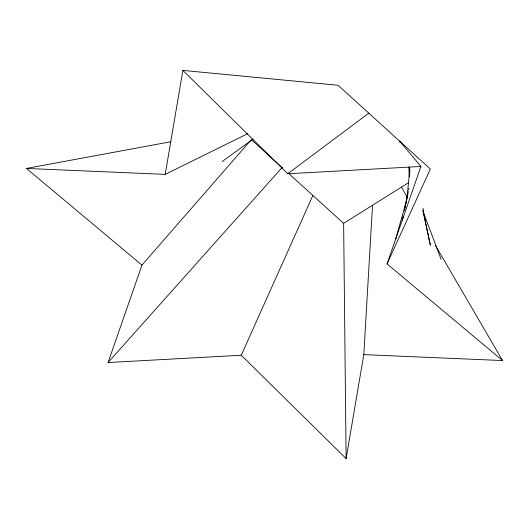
<?xml version="1.0" encoding="UTF-8"?>
<svg xmlns="http://www.w3.org/2000/svg" width="529" height="529" viewBox="0 0 529 529"><rect width="100%" height="100%" fill="white"/><g stroke="black" fill="none" stroke-linecap="round" stroke-linejoin="round"><path stroke-width="0.79" d="M422.988 210.132L430.341 245.145L423.121 211.613L423.121 208.373M409.763 173.572L409.591 167.157M250.806 140.225L141.957 265.115L108.068 362.537L241.264 355.243L346.118 458.59L363.8 354.628L372.535 205.245M141.957 265.115L26.45 168.447L165.2 174.372L182.882 70.41L338.064 85.262L430.348 169.016L387.043 263.885L502.55 360.553L363.8 354.628M408.322 191.445L404.427 210.549M408.613 189.865L408.897 188.278M402.953 216.969L402.298 220.157L403.005 216.956M404.255 210.602L407.846 193.078M395.513 239.531L406.728 200.147L409.869 169.445L409.036 167.151M387.043 263.885L420.932 166.463L399.587 141.098L400.142 142.632M241.264 355.243L312.87 195.446M108.068 362.537L282.109 167.521M182.882 70.41L287.736 173.757L368.825 113.18M222.2 161.543L253.285 138.929M346.118 458.59L343.632 223.364L408.666 182.604M165.2 174.372L247.883 133.592M26.45 168.447L170.788 141.739M287.736 173.757L420.932 166.463M251.348 139.603L282.519 167.891M288.14 172.996L343.632 223.364M401.438 187.134L407.264 197.125M435.559 245.654L502.55 360.553M423.121 211.613L441.173 259.494M408.857 166.999L409.195 176.878"/></g></svg>
